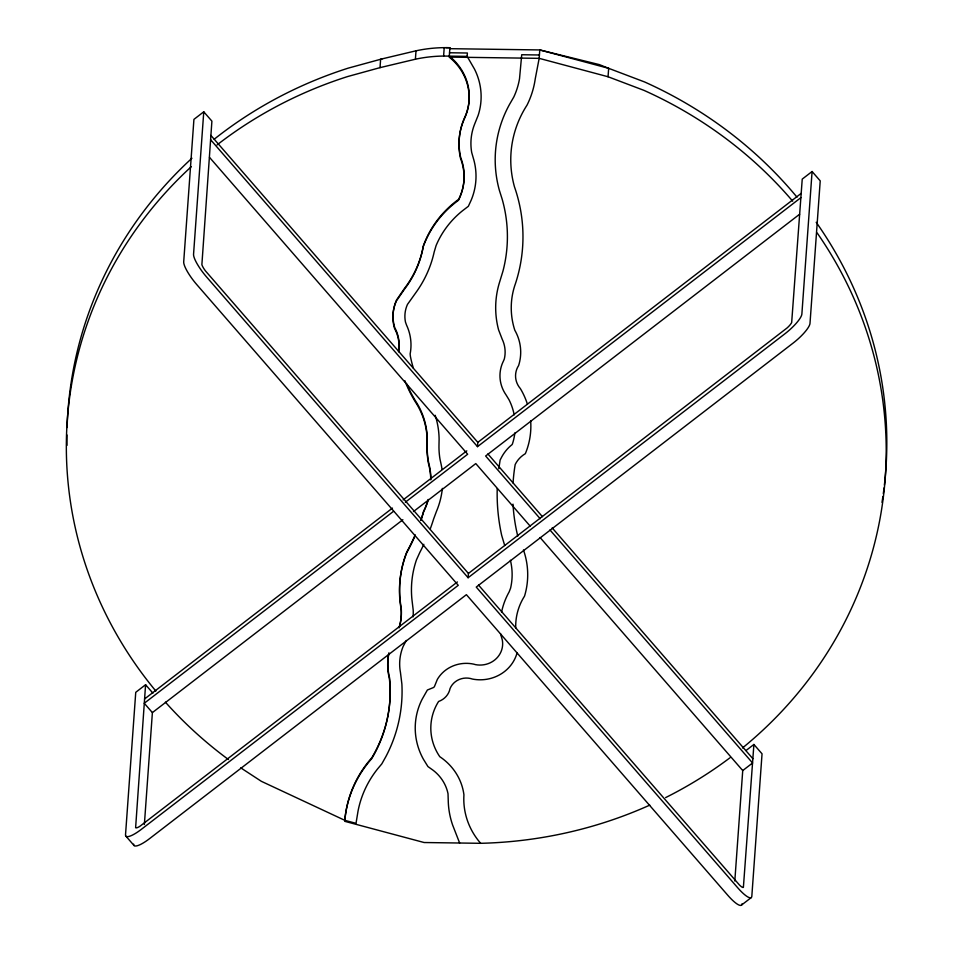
<?xml version="1.0" encoding="UTF-8"?>
<svg xmlns="http://www.w3.org/2000/svg" width="953" height="953" viewBox="0 0 953 953"><rect width="100%" height="100%" fill="white"/><g stroke="black" fill="none" stroke-linecap="round" stroke-linejoin="round"><path stroke-width="1.43" d="M468.423 573.456L786.94 328.07A8.41 2.049 -41 0 0 791.669 322.555L802.235 179.104L812.087 171.516L801.878 314.002A21.288 5.194 -41 0 1 784.95 333.764L468.114 577.732L468.423 573.456L205.526 270.986A8.41 1.942 52.4 0 1 201.881 264.648L211.9 121.138L203.763 111.799L193.924 119.375L183.703 261.861A21.288 4.908 52.4 0 0 196.747 284.566L458.262 585.321L141.425 829.289A21.288 5.194 -41 0 1 125.522 834.804L135.743 692.319L145.583 684.73L135.624 827.704A8.41 2.049 -41 0 0 140.067 826.168L457.392 581.949M144.368 824.512L152.385 712.606L144.26 703.254L393.577 511.284M203.763 111.799L193.554 254.284A21.288 4.908 52.4 0 0 206.598 276.989L468.114 577.732M217.034 144.939A418.164 393.934 4.1 0 1 347.642 76.55L380.021 67.639L380.628 59.229L416.008 50.807A132.991 125.284 4.1 0 1 444.205 47.65L449.899 47.71L449.304 56.12A55.774 52.546 4.1 0 1 464.778 117.243A70.57 66.472 4.1 0 0 460.692 157.495A57.561 54.226 4.1 0 1 458.631 199.32A106.379 100.22 4.1 0 0 423.335 245.874A108.332 102.054 4.1 0 1 404.62 288.235L396.567 299.957A44.124 41.563 4.1 0 0 394.709 327.534A40.407 38.06 4.1 0 1 398.497 351.812M380.021 67.639L415.401 59.217L416.008 50.807M415.401 59.217A132.991 125.284 4.1 0 1 443.61 56.06L444.205 47.65M413.388 368.227A128.989 121.519 4.1 0 1 410.409 356.422L410.135 353.92A52.248 49.222 4.1 0 0 406.574 325.176L405.466 322.078A32.283 30.413 4.1 0 1 407.467 304.424L416.83 291.284A120.173 113.204 4.1 0 0 434.175 252.021L436.117 245.505A94.538 89.058 4.1 0 1 462.372 210.875L468.352 206.301L471.151 200.225A69.402 65.388 4.1 0 0 473.236 157.876L471.687 152.42A58.729 55.322 4.1 0 1 474.534 124.367L478.144 115.373A67.627 63.708 4.1 0 0 474.463 69.045L467.137 56.37L467.375 53.011L449.542 52.76M800.913 197.628L477.513 446.647L477.822 442.371L210.875 135.397M792.682 201.166A420.059 395.721 4.1 0 0 644.002 90.38L608.062 76.752L608.657 68.33L539.779 49.937L449.756 48.674M734.811 880.989L742.732 770.56L540.089 537.528M746.032 750.523L753.906 744.46L743.388 887.374A8.41 1.942 52.4 0 1 739.468 885.015L478.501 585.047M498.812 468.733L500.122 460.037L501.945 456.547A42.837 40.36 4.1 0 1 512.083 444.598L512.428 443.943A64.899 61.135 4.1 0 0 514.87 432.9M144.57 698.978L392.469 508.092M403.083 499.92L466.791 450.864M477.822 442.371L801.223 193.352M405.335 502.231L467.661 454.236L209.493 157.34M152.385 712.606L402.881 519.73M413.459 511.57L475.785 463.587L530.344 526.318M799.638 214.222L485.637 455.999L540.196 518.742M742.732 770.56L752.584 762.984L549.941 529.939M741.386 905.183L751.226 897.607M382.105 58.872L348.25 68.128A418.164 393.934 4.1 0 0 214.175 139.245M443.61 56.06L467.137 56.37M445.837 47.65L449.899 47.71M539.422 54.988L521.72 54.738L519.528 78.658A80.076 75.43 4.1 0 1 513.798 97.015L509.545 104.377A127.881 120.471 4.1 0 0 499.408 190.445L502.148 199.094A153.183 144.308 4.1 0 1 502.922 271.248L499.277 283.16A96.408 90.821 4.1 0 0 498.586 329.869L502.171 339.137A33.391 31.461 4.1 0 1 504.316 359.007L503.482 360.961A36.822 34.689 4.1 0 0 506.103 394.983L509.045 399.795A64.899 61.135 4.1 0 1 514.203 414.865M649.755 805.13A420.059 395.721 4.1 0 1 480.657 843.31L424.109 842.523L344.7 821.307A118.803 111.918 4.1 0 1 371.694 758.683A144.725 136.339 4.1 0 0 389.372 678.548A63.589 59.908 4.1 0 1 388.776 653.782M608.062 76.752L539.172 58.347L449.161 57.085A55.774 52.546 4.1 0 1 464.635 118.208A70.57 66.472 4.1 0 0 460.549 158.46A57.561 54.226 4.1 0 1 458.488 200.285A106.379 100.22 4.1 0 0 423.192 246.839A108.332 102.054 4.1 0 1 404.477 289.2L396.424 300.922A44.124 41.563 4.1 0 0 394.566 328.499A40.407 38.06 4.1 0 1 398.723 350.537M240.752 767.856L261.372 781.329L344.843 820.342L356.017 823.332L358.042 811.063A106.962 100.768 4.1 0 1 377.555 768.952L381.796 763.901L385.87 756.634A156.566 147.501 4.1 0 0 401.88 684.051L400.463 672.532A51.76 48.758 4.1 0 1 403.107 646.515L405.263 642.417A66.829 62.958 4.1 0 0 406.347 640.44M608.657 68.33L644.609 81.97A420.059 395.721 4.1 0 1 796.994 197.164M608.622 68.318L599.425 64.637L539.779 49.937L539.172 58.347L535.252 78.825A95.645 90.106 4.1 0 1 527.045 105.104A112.311 105.795 4.1 0 0 514.465 186.824A168.764 158.984 4.1 0 1 515.502 283.47A80.838 76.157 4.1 0 0 514.811 330.238A48.972 46.137 4.1 0 1 518.611 365.547A21.228 20.001 4.1 0 0 520.386 388.621A80.469 75.811 4.1 0 1 527.402 404.132M812.087 171.516L820.223 180.867L810.002 323.353A21.288 5.194 -41 0 1 793.075 343.116L476.25 587.084L737.765 887.827A21.288 4.908 52.4 0 0 751.822 896.296L762.043 753.811L753.906 744.46M487.9 453.962L542.424 516.669M552.168 527.867L752.882 758.707M210.565 139.662L477.513 446.647M145.583 684.73L152.909 693.141M125.951 836.21L134.087 845.561M504.709 545.521L501.683 535.372A215.378 202.906 4.1 0 1 497.216 488.746M459.632 843.024L452.604 824.976A88.939 83.793 4.1 0 1 448.232 800.139L448.017 793.73A41.884 39.454 4.1 0 0 433.21 770.334L427.933 766.557L423.394 759.219A71.07 66.948 4.1 0 1 422.096 699.323L427.385 690.008L433.234 687.637A2.764 2.609 4.1 0 0 434.663 686.017L437.344 679.406A33.331 31.401 4.1 0 1 473.724 664.146L475.547 664.646A22.812 21.49 4.1 0 0 502.314 640.023L500.516 633.674M133.658 844.155A21.288 5.194 -41 0 0 149.561 838.64L466.398 594.672L727.913 895.415A21.288 4.908 52.4 0 0 741.97 903.873M406.633 383.785A140.83 132.67 4.1 0 0 417.152 403.536A78.801 74.239 4.1 0 1 427.218 443.062A95.717 90.178 4.1 0 0 428.612 462.467A77.598 73.107 4.1 0 1 430.923 478.918M428.207 499.443A77.598 73.107 4.1 0 1 423.668 511.082A215.854 203.346 4.1 0 1 420.749 520.421M415.008 535.276A215.854 203.346 4.1 0 1 406.86 551.811A115.98 109.261 4.1 0 0 401.189 607.74A54.988 51.807 4.1 0 1 399.259 626.871M388.919 652.817A63.589 59.908 4.1 0 0 389.515 677.583A144.725 136.339 4.1 0 1 371.837 757.718A118.803 111.918 4.1 0 0 344.843 820.342M413.102 616.865A66.829 62.958 4.1 0 0 413.209 610.158L412.208 601.784A104.139 98.111 4.1 0 1 416.485 559.792L419.82 552.442A227.696 214.496 4.1 0 0 423.835 544.306M430.291 528.784A227.696 214.496 4.1 0 0 433.615 519.004L436.414 511.511A89.439 84.257 4.1 0 0 442.359 488.377M441.989 469.269A89.439 84.257 4.1 0 0 441.179 464.54L440 459.215A83.888 79.028 4.1 0 1 438.988 445.027L439.107 439.309A90.618 85.365 4.1 0 0 435.199 415.294M480.657 843.31A73.369 69.116 4.1 0 1 463.932 794.85A57.454 54.13 4.1 0 0 439.786 756.694A55.477 52.272 4.1 0 1 438.583 701.479A18.345 17.285 4.1 0 0 450.054 688.531A17.726 16.701 4.1 0 1 472.557 679.084A38.442 36.214 4.1 0 0 517.11 652.757M817.233 233.044A420.059 395.721 4.1 0 1 742.47 747.986M729.95 757.802A420.059 395.721 4.1 0 1 665.635 797.59M515.74 628.349A62.493 58.872 4.1 0 1 524.531 596.137A83.221 78.396 4.1 0 0 523.459 549.964M530.654 420.678A80.469 75.811 4.1 0 1 525.353 453.664A27.268 25.683 4.1 0 0 515.18 464.528A199.808 188.229 4.1 0 0 513.059 483.04M517.765 536.146A199.808 188.229 4.1 0 1 513 504.149M510.403 560.281A67.651 63.732 4.1 0 1 510.594 588.132L509.176 591.837A78.063 73.536 4.1 0 0 501.552 612.219M228.458 759.541A418.164 393.934 4.1 0 1 165.393 702.147M155.863 691.068A418.164 393.934 4.1 0 1 191.327 166.656M67.008 445.349A418.164 393.934 4.1 0 1 66.96 434.949M67.103 427.516A418.164 393.934 4.1 0 1 191.934 158.234M884.062 487.876A420.059 395.721 4.1 0 1 883.3 493.666M882.895 496.549A420.059 395.721 4.1 0 1 882.001 502.314M816.197 222.287A420.059 395.721 4.1 0 1 884.396 484.982M404.811 380.628A140.83 132.67 4.1 0 0 417.009 404.501A78.801 74.239 4.1 0 1 427.075 444.027A95.717 90.178 4.1 0 0 428.469 463.444A77.598 73.107 4.1 0 1 430.78 479.895M428.064 500.408A77.598 73.107 4.1 0 1 423.525 512.059A215.854 203.346 4.1 0 1 421 520.231M415.341 535.109A215.854 203.346 4.1 0 1 406.717 552.776A115.98 109.261 4.1 0 0 401.046 608.705A54.988 51.807 4.1 0 1 399.116 627.836"/></g></svg>
